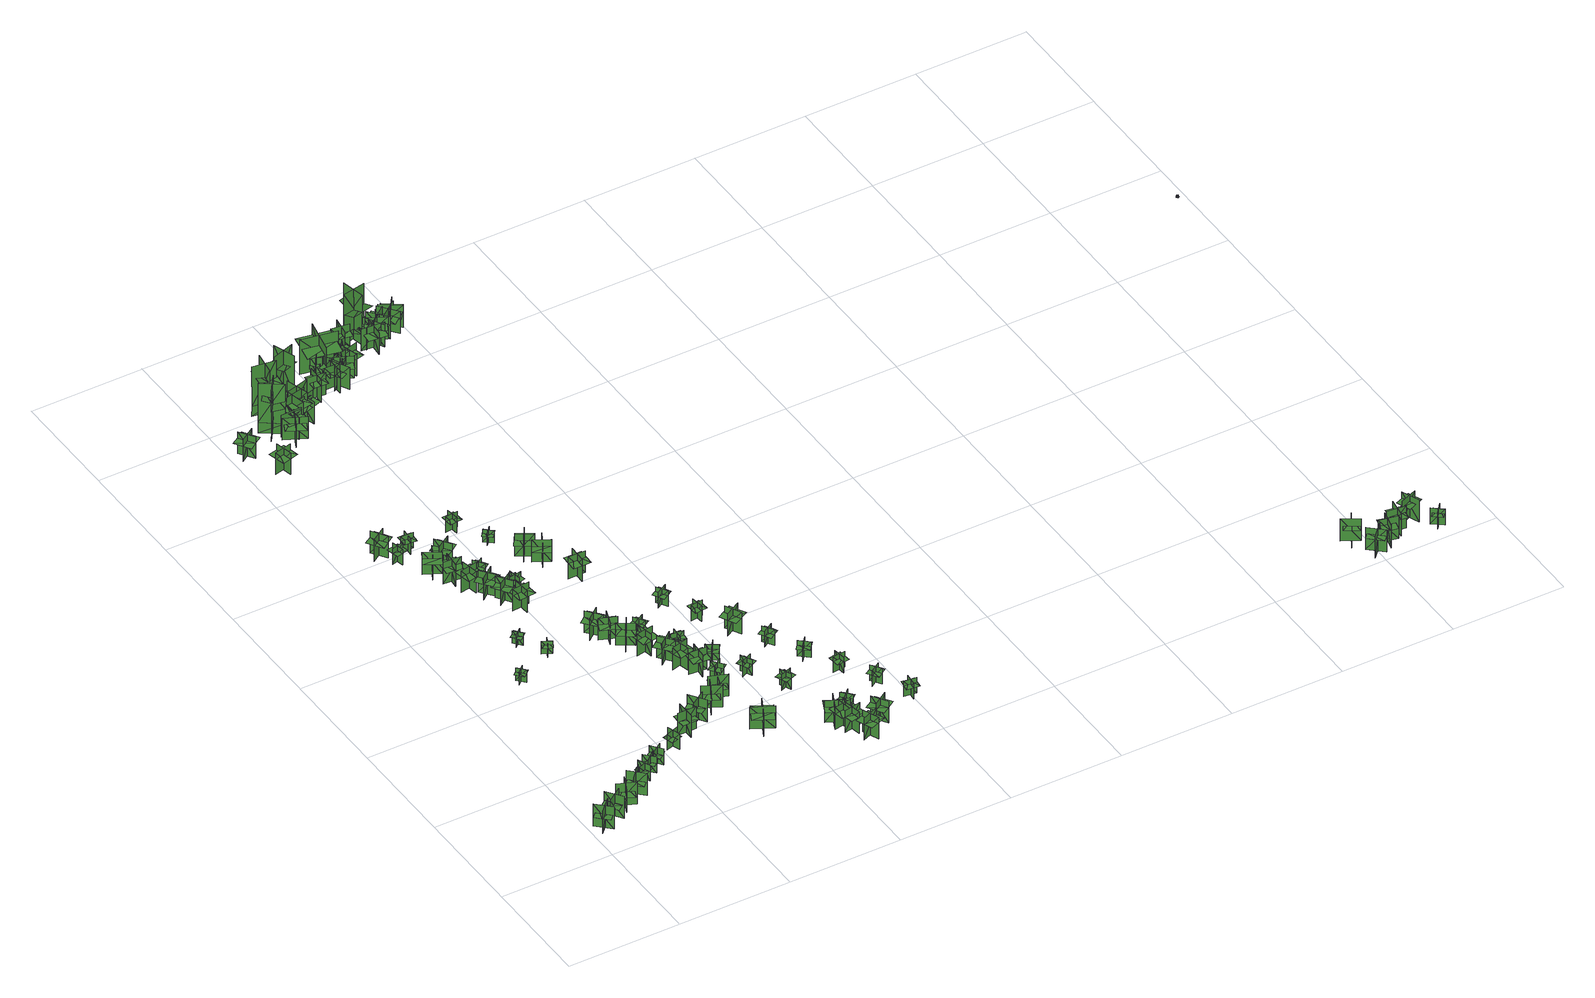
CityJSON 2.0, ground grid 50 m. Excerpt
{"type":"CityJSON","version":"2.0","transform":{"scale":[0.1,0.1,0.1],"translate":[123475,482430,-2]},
"CityObjects":{
"tree1":{"type":"SolitaryVegetationObject","geometry":[{"type":"MultiSurface","lod":"1","boundaries":[[[0,1,2]],[[0,2,3]],[[4,5,6]],[[4,6,7]],[[8,9,10]],[[8,10,11]],[[8,12,13]],[[8,13,9]]]}]},
"tree2":{"type":"SolitaryVegetationObject","geometry":[{"type":"MultiSurface","lod":"1","boundaries":[[[14,15,16]],[[14,16,17]],[[18,19,20]],[[18,20,21]],[[22,23,24]],[[22,24,25]],[[22,26,27]],[[22,27,23]]]}]},
"tree3":{"type":"SolitaryVegetationObject","geometry":[{"type":"MultiSurface","lod":"1","boundaries":[[[28,29,30]],[[28,30,31]],[[32,33,34]],[[32,34,35]],[[36,37,38]],[[36,38,39]],[[36,40,41]],[[36,41,37]]]}]},
"tree4":{"type":"SolitaryVegetationObject","geometry":[{"type":"MultiSurface","lod":"1","boundaries":[[[42,43,44]],[[42,44,45]],[[46,47,48]],[[46,48,49]],[[50,51,52]],[[50,52,53]],[[50,54,55]],[[50,55,51]]]}]},
"tree5":{"type":"SolitaryVegetationObject","geometry":[{"type":"MultiSurface","lod":"1","boundaries":[[[56,57,58]],[[56,58,59]],[[60,61,62]],[[60,62,63]],[[64,65,66]],[[64,66,67]],[[64,68,69]],[[64,69,65]]]}]},
"tree6":{"type":"SolitaryVegetationObject","geometry":[{"type":"MultiSurface","lod":"1","boundaries":[[[70,71,72]],[[70,72,73]],[[74,75,76]],[[74,76,77]],[[78,79,80]],[[78,80,81]],[[78,82,83]],[[78,83,79]]]}]},
"tree7":{"type":"SolitaryVegetationObject","geometry":[{"type":"MultiSurface","lod":"1","boundaries":[[[84,85,86]],[[84,86,87]],[[88,89,90]],[[88,90,91]],[[92,93,94]],[[92,94,95]],[[92,96,97]],[[92,97,93]]]}]},
"tree8":{"type":"SolitaryVegetationObject","geometry":[{"type":"MultiSurface","lod":"1","boundaries":[[[98,99,100]],[[98,100,101]],[[102,103,104]],[[102,104,105]],[[106,107,108]],[[106,108,109]],[[106,109,110]],[[106,110,111]]]}]},
"tree9":{"type":"SolitaryVegetationObject","geometry":[{"type":"MultiSurface","lod":"1","boundaries":[[[112,113,114]],[[112,114,115]],[[116,117,118]],[[116,118,119]],[[120,121,122]],[[120,122,123]],[[120,124,125]],[[120,125,121]]]}]},
"tree10":{"type":"SolitaryVegetationObject","geometry":[{"type":"MultiSurface","lod":"1","boundaries":[[[126,127,128]],[[126,128,129]],[[130,131,132]],[[130,132,133]],[[134,135,136]],[[134,136,137]],[[134,137,138]],[[134,138,139]]]}]},
"tree11":{"type":"SolitaryVegetationObject","geometry":[{"type":"MultiSurface","lod":"1","boundaries":[[[140,141,142]],[[140,142,143]],[[144,145,146]],[[144,146,147]],[[148,149,150]],[[148,150,151]],[[148,151,152]],[[148,152,153]]]}]},
"tree12":{"type":"SolitaryVegetationObject","geometry":[{"type":"MultiSurface","lod":"1","boundaries":[[[154,155,156]],[[154,156,157]],[[158,159,160]],[[158,160,161]],[[162,163,164]],[[162,164,165]],[[162,166,167]],[[162,167,163]]]}]},
"tree13":{"type":"SolitaryVegetationObject","geometry":[{"type":"MultiSurface","lod":"1","boundaries":[[[168,169,170]],[[168,170,171]],[[172,173,174]],[[172,174,175]],[[176,177,178]],[[176,178,179]],[[176,179,180]],[[176,180,181]]]}]},
"tree14":{"type":"SolitaryVegetationObject","geometry":[{"type":"MultiSurface","lod":"1","boundaries":[[[182,183,184]],[[182,184,185]],[[186,187,188]],[[186,188,189]],[[190,191,192]],[[190,192,193]],[[190,193,194]],[[190,194,195]]]}]},
"tree15":{"type":"SolitaryVegetationObject","geometry":[{"type":"MultiSurface","lod":"1","boundaries":[[[196,197,198]],[[196,198,199]],[[200,201,202]],[[200,202,203]],[[204,205,206]],[[204,206,207]],[[204,207,208]],[[204,208,209]]]}]},
"tree16":{"type":"SolitaryVegetationObject","geometry":[{"type":"MultiSurface","lod":"1","boundaries":[[[210,211,212]],[[210,212,213]],[[214,215,216]],[[214,216,217]],[[218,219,220]],[[218,220,221]],[[218,221,222]],[[218,222,223]]]}]},
"tree17":{"type":"SolitaryVegetationObject","geometry":[{"type":"MultiSurface","lod":"1","boundaries":[[[224,225,226]],[[224,226,227]],[[228,229,230]],[[228,230,231]],[[232,233,234]],[[232,234,235]],[[232,236,237]],[[232,237,233]]]}]},
"tree18":{"type":"SolitaryVegetationObject","geometry":[{"type":"MultiSurface","lod":"1","boundaries":[[[238,239,240]],[[238,240,241]],[[242,243,244]],[[242,244,245]],[[246,247,248]],[[246,248,249]],[[246,249,250]],[[246,250,251]]]}]},
"tree19":{"type":"SolitaryVegetationObject","geometry":[{"type":"MultiSurface","lod":"1","boundaries":[[[252,253,254]],[[252,254,255]],[[256,257,258]],[[256,258,259]],[[260,261,262]],[[260,262,263]],[[260,263,264]],[[260,264,265]]]}]},
"tree20":{"type":"SolitaryVegetationObject","geometry":[{"type":"MultiSurface","lod":"1","boundaries":[[[266,267,268]],[[266,268,269]],[[270,271,272]],[[270,272,273]],[[274,275,276]],[[274,276,277]],[[274,277,278]],[[274,278,279]]]}]},
"tree21":{"type":"SolitaryVegetationObject","geometry":[{"type":"MultiSurface","lod":"1","boundaries":[[[280,281,282]],[[280,282,283]],[[284,285,286]],[[284,286,287]],[[288,289,290]],[[288,290,291]],[[288,291,292]],[[288,292,293]]]}]},
"tree22":{"type":"SolitaryVegetationObject","geometry":[{"type":"MultiSurface","lod":"1","boundaries":[[[294,295,296]],[[294,296,297]],[[298,299,300]],[[298,300,301]],[[302,303,304]],[[302,304,305]],[[302,305,306]],[[302,306,307]]]}]},
"tree23":{"type":"SolitaryVegetationObject","geometry":[{"type":"MultiSurface","lod":"1","boundaries":[[[308,309,310]],[[308,310,311]],[[312,313,314]],[[312,314,315]],[[316,317,318]],[[316,318,319]],[[316,319,320]],[[316,320,321]]]}]},
"tree24":{"type":"SolitaryVegetationObject","geometry":[{"type":"MultiSurface","lod":"1","boundaries":[[[322,323,324]],[[322,324,325]],[[326,327,328]],[[326,328,329]],[[330,331,332]],[[330,332,333]],[[330,333,334]],[[330,334,335]]]}]},
"tree25":{"type":"SolitaryVegetationObject","geometry":[{"type":"MultiSurface","lod":"1","boundaries":[[[336,337,338]],[[336,338,339]],[[340,341,342]],[[340,342,343]],[[344,345,346]],[[344,346,347]],[[344,347,348]],[[344,348,349]]]}]},
"tree26":{"type":"SolitaryVegetationObject","geometry":[{"type":"MultiSurface","lod":"1","boundaries":[[[350,351,352]],[[350,352,353]],[[354,355,356]],[[354,356,357]],[[358,359,360]],[[358,360,361]],[[358,361,362]],[[358,362,363]]]}]},
"tree27":{"type":"SolitaryVegetationObject","geometry":[{"type":"MultiSurface","lod":"1","boundaries":[[[364,365,366]],[[364,366,367]],[[368,369,370]],[[368,370,371]],[[372,373,374]],[[372,374,375]],[[372,376,377]],[[372,377,373]]]}]},
"tree28":{"type":"SolitaryVegetationObject","geometry":[{"type":"MultiSurface","lod":"1","boundaries":[[[378,379,380]],[[378,380,381]],[[382,383,384]],[[382,384,385]],[[386,387,388]],[[386,388,389]],[[386,389,390]],[[386,390,391]]]}]},
"tree29":{"type":"SolitaryVegetationObject","geometry":[{"type":"MultiSurface","lod":"1","boundaries":[[[392,393,394]],[[392,394,395]],[[396,397,398]],[[396,398,399]],[[400,401,402]],[[400,402,403]],[[400,403,404]],[[400,404,405]]]}]},
"tree30":{"type":"SolitaryVegetationObject","geometry":[{"type":"MultiSurface","lod":"1","boundaries":[[[406,407,408]],[[406,408,409]],[[410,411,412]],[[410,412,413]],[[414,415,416]],[[414,416,417]],[[414,417,418]],[[414,418,419]]]}]},
"tree31":{"type":"SolitaryVegetationObject","geometry":[{"type":"MultiSurface","lod":"1","boundaries":[[[420,421,422]],[[420,422,423]],[[424,425,426]],[[424,426,427]],[[428,429,430]],[[428,430,431]],[[428,431,432]],[[428,432,433]]]}]},
"tree32":{"type":"SolitaryVegetationObject","geometry":[{"type":"MultiSurface","lod":"1","boundaries":[[[434,435,436]],[[434,436,437]],[[438,439,440]],[[438,440,441]],[[442,443,444]],[[442,444,445]],[[442,446,447]],[[442,447,443]]]}]},
"tree33":{"type":"SolitaryVegetationObject","geometry":[{"type":"MultiSurface","lod":"1","boundaries":[[[448,449,450]],[[448,450,451]],[[452,453,454]],[[452,454,455]],[[456,457,458]],[[456,458,459]],[[456,459,460]],[[456,460,461]]]}]},
"tree34":{"type":"SolitaryVegetationObject","geometry":[{"type":"MultiSurface","lod":"1","boundaries":[[[462,463,464]],[[462,464,465]],[[466,467,468]],[[466,468,469]],[[470,471,472]],[[470,472,473]],[[470,473,474]],[[470,474,475]]]}]},
"tree35":{"type":"SolitaryVegetationObject","geometry":[{"type":"MultiSurface","lod":"1","boundaries":[[[476,477,478]],[[476,478,479]],[[480,481,482]],[[480,482,483]],[[484,485,486]],[[484,486,487]],[[484,487,488]],[[484,488,489]]]}]},
"tree36":{"type":"SolitaryVegetationObject","geometry":[{"type":"MultiSurface","lod":"1","boundaries":[[[490,491,492]],[[490,492,493]],[[494,495,496]],[[494,496,497]],[[498,499,500]],[[498,500,501]],[[498,501,502]],[[498,502,503]]]}]},
"tree37":{"type":"SolitaryVegetationObject","geometry":[{"type":"MultiSurface","lod":"1","boundaries":[[[504,505,506]],[[504,506,507]],[[508,509,510]],[[508,510,511]],[[512,513,509]],[[512,509,508]],[[514,515,505]],[[514,505,504]],[[516,517,518]],[[516,518,519]],[[520,521,522]],[[520,522,523]]]}]},
"tree38":{"type":"SolitaryVegetationObject","geometry":[{"type":"MultiSurface","lod":"1","boundaries":[[[524,525,526]],[[524,526,527]],[[528,529,530]],[[528,530,531]],[[532,533,534]],[[532,534,535]],[[532,535,536]],[[532,536,537]]]}]},
"tree39":{"type":"SolitaryVegetationObject","geometry":[{"type":"MultiSurface","lod":"1","boundaries":[[[538,539,540]],[[538,540,541]],[[542,543,544]],[[542,544,545]],[[546,547,548]],[[546,548,549]],[[546,549,550]],[[546,550,551]]]}]},
"tree40":{"type":"SolitaryVegetationObject","geometry":[{"type":"MultiSurface","lod":"1","boundaries":[[[552,553,554]],[[552,554,555]],[[556,557,558]],[[556,558,559]],[[560,561,562]],[[560,562,563]],[[560,563,564]],[[560,564,565]]]}]},
"tree41":{"type":"SolitaryVegetationObject","geometry":[{"type":"MultiSurface","lod":"1","boundaries":[[[566,567,568]],[[566,568,569]],[[570,571,572]],[[570,572,573]],[[574,575,576]],[[574,576,577]],[[574,577,578]],[[574,578,579]]]}]},
"tree42":{"type":"SolitaryVegetationObject","geometry":[{"type":"MultiSurface","lod":"1","boundaries":[[[580,581,582]],[[580,582,583]],[[584,585,586]],[[584,586,587]],[[588,589,590]],[[588,590,591]],[[588,591,592]],[[588,592,593]]]}]},
"tree43":{"type":"SolitaryVegetationObject","geometry":[{"type":"MultiSurface","lod":"1","boundaries":[[[594,595,596]],[[594,596,597]],[[598,599,600]],[[598,600,601]],[[602,603,604]],[[602,604,605]],[[602,605,606]],[[602,606,607]]]}]},
"tree44":{"type":"SolitaryVegetationObject","geometry":[{"type":"MultiSurface","lod":"1","boundaries":[[[608,609,610]],[[608,610,611]],[[612,613,614]],[[612,614,615]],[[616,617,618]],[[616,618,619]],[[616,619,620]],[[616,620,621]]]}]},
"tree45":{"type":"SolitaryVegetationObject","geometry":[{"type":"MultiSurface","lod":"1","boundaries":[[[622,623,624]],[[622,624,625]],[[626,627,628]],[[626,628,629]],[[630,631,627]],[[630,627,626]],[[632,633,623]],[[632,623,622]],[[634,635,636]],[[634,636,637]],[[638,639,640]],[[638,640,641]]]}]},
"tree46":{"type":"SolitaryVegetationObject","geometry":[{"type":"MultiSurface","lod":"1","boundaries":[[[642,643,644]],[[642,644,645]],[[646,647,648]],[[646,648,649]],[[650,651,652]],[[650,652,653]],[[650,653,654]],[[650,654,655]]]}]},
"tree47":{"type":"SolitaryVegetationObject","geometry":[{"type":"MultiSurface","lod":"1","boundaries":[[[656,657,658]],[[656,658,659]],[[660,661,662]],[[660,662,663]],[[664,665,666]],[[664,666,667]],[[664,667,668]],[[664,668,669]]]}]},
"tree48":{"type":"SolitaryVegetationObject","geometry":[{"type":"MultiSurface","lod":"1","boundaries":[[[670,671,672]],[[670,672,673]],[[674,675,676]],[[674,676,677]],[[678,679,680]],[[678,680,681]],[[678,681,682]],[[678,682,683]]]}]},
"tree49":{"type":"SolitaryVegetationObject","geometry":[{"type":"MultiSurface","lod":"1","boundaries":[[[684,685,686]],[[684,686,687]],[[688,689,690]],[[688,690,691]],[[692,693,694]],[[692,694,695]],[[692,695,696]],[[692,696,697]]]}]},
"tree50":{"type":"SolitaryVegetationObject","geometry":[{"type":"MultiSurface","lod":"1","boundaries":[[[698,699,700]],[[698,700,701]],[[702,703,704]],[[702,704,705]],[[706,707,708]],[[706,708,709]],[[706,709,710]],[[706,710,711]]]}]},
"tree51":{"type":"SolitaryVegetationObject","geometry":[{"type":"MultiSurface","lod":"1","boundaries":[[[712,713,714]],[[712,714,715]],[[716,717,718]],[[716,718,719]],[[720,721,722]],[[720,722,723]],[[720,723,724]],[[720,724,725]]]}]},
"tree52":{"type":"SolitaryVegetationObject","geometry":[{"type":"MultiSurface","lod":"1","boundaries":[[[726,727,728]],[[726,728,729]],[[730,731,732]],[[730,732,733]],[[734,735,736]],[[734,736,737]],[[734,737,738]],[[734,738,739]]]}]},
"tree53":{"type":"SolitaryVegetationObject","geometry":[{"type":"MultiSurface","lod":"1","boundaries":[[[740,741,742]],[[740,742,743]],[[744,745,746]],[[744,746,747]],[[748,749,750]],[[748,750,751]],[[748,751,752]],[[748,752,753]]]}]},
"tree54":{"type":"SolitaryVegetationObject","geometry":[{"type":"MultiSurface","lod":"1","boundaries":[[[754,755,756]],[[754,756,757]],[[758,759,760]],[[758,760,761]],[[762,763,764]],[[762,764,765]],[[762,765,766]],[[762,766,767]]]}]},
"tree55":{"type":"SolitaryVegetationObject","geometry":[{"type":"MultiSurface","lod":"1","boundaries":[[[768,769,770]],[[768,770,771]],[[772,773,774]],[[772,774,775]],[[776,777,778]],[[776,778,779]],[[776,779,780]],[[776,780,781]]]}]},
"tree56":{"type":"SolitaryVegetationObject","geometry":[{"type":"MultiSurface","lod":"1","boundaries":[[[782,783,784]],[[782,784,785]],[[786,787,788]],[[786,788,789]],[[790,791,792]],[[790,792,793]],[[790,793,794]],[[790,794,795]]]}]},
"tree57":{"type":"SolitaryVegetationObject","geometry":[{"type":"MultiSurface","lod":"1","boundaries":[[[796,797,798]],[[796,798,799]],[[800,801,802]],[[800,802,803]],[[804,805,806]],[[804,806,807]],[[804,807,808]],[[804,808,809]]]}]},
"tree58":{"type":"SolitaryVegetationObject","geometry":[{"type":"MultiSurface","lod":"1","boundaries":[[[810,811,812]],[[810,812,813]],[[814,815,816]],[[814,816,817]],[[818,819,820]],[[818,820,821]],[[818,821,822]],[[818,822,823]]]}]},
"tree59":{"type":"SolitaryVegetationObject","geometry":[{"type":"MultiSurface","lod":"1","boundaries":[[[824,825,826]],[[824,826,827]],[[828,829,830]],[[828,830,831]],[[832,833,834]],[[832,834,835]],[[832,835,836]],[[832,836,837]]]}]},
"tree60":{"type":"SolitaryVegetationObject","geometry":[{"type":"MultiSurface","lod":"1","boundaries":[[[838,839,840]],[[838,840,841]],[[842,843,844]],[[842,844,845]],[[846,847,843]],[[846,843,842]],[[848,849,839]],[[848,839,838]],[[850,851,852]],[[850,852,853]],[[854,855,856]],[[854,856,857]]]}]},
"tree61":{"type":"SolitaryVegetationObject","geometry":[{"type":"MultiSurface","lod":"1","boundaries":[[[858,859,860]],[[858,860,861]],[[862,863,864]],[[862,864,865]],[[866,867,868]],[[866,868,869]],[[866,869,870]],[[866,870,871]]]}]},
"tree62":{"type":"SolitaryVegetationObject","geometry":[{"type":"MultiSurface","lod":"1","boundaries":[[[872,873,874]],[[872,874,875]],[[876,877,878]],[[876,878,879]],[[880,881,882]],[[880,882,883]],[[880,883,884]],[[880,884,885]]]}]},
"tree63":{"type":"SolitaryVegetationObject","geometry":[{"type":"MultiSurface","lod":"1","boundaries":[[[886,887,888]],[[886,888,889]],[[890,891,892]],[[890,892,893]],[[894,895,896]],[[894,896,897]],[[894,897,898]],[[894,898,899]]]}]},
"tree64":{"type":"SolitaryVegetationObject","geometry":[{"type":"MultiSurface","lod":"1","boundaries":[[[900,901,902]],[[900,902,903]],[[904,905,906]],[[904,906,907]],[[908,909,910]],[[908,910,911]],[[908,911,912]],[[908,912,913]]]}]},
"tree65":{"type":"SolitaryVegetationObject","geometry":[{"type":"MultiSurface","lod":"1","boundaries":[[[914,915,916]],[[914,916,917]],[[918,919,920]],[[918,920,921]],[[922,923,924]],[[922,924,925]],[[922,925,926]],[[922,926,927]]]}]},
"tree66":{"type":"SolitaryVegetationObject","geometry":[{"type":"MultiSurface","lod":"1","boundaries":[[[928,929,930]],[[928,930,931]],[[932,933,934]],[[932,934,935]],[[936,937,938]],[[936,938,939]],[[936,939,940]],[[936,940,941]]]}]},
"tree67":{"type":"SolitaryVegetationObject","geometry":[{"type":"MultiSurface","lod":"1","boundaries":[[[942,943,944]],[[942,944,945]],[[946,947,948]],[[946,948,949]],[[950,951,952]],[[950,952,953]],[[950,954,955]],[[950,955,951]]]}]},
"tree68":{"type":"SolitaryVegetationObject","geometry":[{"type":"MultiSurface","lod":"1","boundaries":[[[956,957,958]],[[956,958,959]],[[960,961,962]],[[960,962,963]],[[964,965,966]],[[964,966,967]],[[964,967,968]],[[964,968,969]]]}]},
"tree69":{"type":"SolitaryVegetationObject","geometry":[{"type":"MultiSurface","lod":"1","boundaries":[[[970,971,972]],[[970,972,973]],[[974,975,976]],[[974,976,977]],[[978,979,980]],[[978,980,981]],[[978,981,982]],[[978,982,983]]]}]},
"tree70":{"type":"SolitaryVegetationObject","geometry":[{"type":"MultiSurface","lod":"1","boundaries":[[[984,985,986]],[[984,986,987]],[[988,989,990]],[[988,990,991]],[[992,993,989]],[[992,989,988]],[[994,995,985]],[[994,985,984]],[[996,997,998]],[[996,998,999]],[[1000,1001,1002]],[[1000,1002,1003]]]}]},
"tree71":{"type":"SolitaryVegetationObject","geometry":[{"type":"MultiSurface","lod":"1","boundaries":[[[1004,1005,1006]],[[1004,1006,1007]],[[1008,1009,1010]],[[1008,1010,1011]],[[1012,1013,1014]],[[1012,1014,1015]],[[1012,1015,1016]],[[1012,1016,1017]]]}]},
"tree72":{"type":"SolitaryVegetationObject","geometry":[{"type":"MultiSurface","lod":"1","boundaries":[[[1018,1019,1020]],[[1018,1020,1021]],[[1022,1023,1024]],[[1022,1024,1025]],[[1026,1027,1028]],[[1026,1028,1029]],[[1026,1029,1030]],[[1026,1030,1031]]]}]},
"tree73":{"type":"SolitaryVegetationObject","geometry":[{"type":"MultiSurface","lod":"1","boundaries":[[[1032,1033,1034]],[[1032,1034,1035]],[[1036,1037,1038]],[[1036,1038,1039]],[[1040,1041,1042]],[[1040,1042,1043]],[[1040,1043,1044]],[[1040,1044,1045]]]}]},
"tree74":{"type":"SolitaryVegetationObject","geometry":[{"type":"MultiSurface","lod":"1","boundaries":[[[1046,1047,1048]],[[1046,1048,1049]],[[1050,1051,1052]],[[1050,1052,1053]],[[1054,1055,1056]],[[1054,1056,1057]],[[1054,1057,1058]],[[1054,1058,1059]]]}]},
"tree75":{"type":"SolitaryVegetationObject","geometry":[{"type":"MultiSurface","lod":"1","boundaries":[[[1060,1061,1062]],[[1060,1062,1063]],[[1064,1065,1066]],[[1064,1066,1067]],[[1068,1069,1070]],[[1068,1070,1071]],[[1068,1071,1072]],[[1068,1072,1073]]]}]},
"tree76":{"type":"SolitaryVegetationObject","geometry":[{"type":"MultiSurface","lod":"1","boundaries":[[[1074,1075,1076]],[[1074,1076,1077]],[[1078,1079,1080]],[[1078,1080,1081]],[[1082,1083,1084]],[[1082,1084,1085]],[[1082,1085,1086]],[[1082,1086,1087]]]}]},
"tree77":{"type":"SolitaryVegetationObject","geometry":[{"type":"MultiSurface","lod":"1","boundaries":[[[1088,1089,1090]],[[1088,1090,1091]],[[1092,1093,1094]],[[1092,1094,1095]],[[1096,1097,1098]],[[1096,1098,1099]],[[1096,1099,1100]],[[1096,1100,1101]]]}]},
"tree78":{"type":"SolitaryVegetationObject","geometry":[{"type":"MultiSurface","lod":"1","boundaries":[[[1102,1103,1104]],[[1102,1104,1105]],[[1106,1107,1108]],[[1106,1108,1109]],[[1110,1111,1112]],[[1110,1112,1113]],[[1110,1113,1114]],[[1110,1114,1115]]]}]},
"tree79":{"type":"SolitaryVegetationObject","geometry":[{"type":"MultiSurface","lod":"1","boundaries":[[[1116,1117,1118]],[[1116,1118,1119]],[[1120,1121,1122]],[[1120,1122,1123]],[[1124,1125,1126]],[[1124,1126,1127]],[[1124,1127,1128]],[[1124,1128,1129]]]}]},
"tree80":{"type":"SolitaryVegetationObject","geometry":[{"type":"MultiSurface","lod":"1","boundaries":[[[1130,1131,1132]],[[1130,1132,1133]],[[1134,1135,1136]],[[1134,1136,1137]],[[1138,1139,1140]],[[1138,1140,1141]],[[1138,1141,1142]],[[1138,1142,1143]]]}]},
"tree81":{"type":"SolitaryVegetationObject","geometry":[{"type":"MultiSurface","lod":"1","boundaries":[[[1144,1145,1146]],[[1144,1146,1147]],[[1148,1149,1150]],[[1148,1150,1151]],[[1152,1153,1154]],[[1152,1154,1155]],[[1152,1155,1156]],[[1152,1156,1157]]]}]},
"tree82":{"type":"SolitaryVegetationObject","geometry":[{"type":"MultiSurface","lod":"1","boundaries":[[[1158,1159,1160]],[[1158,1160,1161]],[[1162,1163,1164]],[[1162,1164,1165]],[[1166,1167,1168]],[[1166,1168,1169]],[[1166,1169,1170]],[[1166,1170,1171]]]}]},
"tree83":{"type":"SolitaryVegetationObject","geometry":[{"type":"MultiSurface","lod":"1","boundaries":[[[1172,1173,1174]],[[1172,1174,1175]],[[1176,1177,1178]],[[1176,1178,1179]],[[1180,1181,1182]],[[1180,1182,1183]],[[1180,1183,1184]],[[1180,1184,1185]]]}]},
"tree84":{"type":"SolitaryVegetationObject","geometry":[{"type":"MultiSurface","lod":"1","boundaries":[[[1186,1187,1188]],[[1186,1188,1189]],[[1190,1191,1192]],[[1190,1192,1193]],[[1194,1195,1191]],[[1194,1191,1190]],[[1196,1197,1187]],[[1196,1187,1186]],[[1198,1199,1200]],[[1198,1200,1201]],[[1202,1203,1204]],[[1202,1204,1205]]]}]},
"tree85":{"type":"SolitaryVegetationObject","geometry":[{"type":"MultiSurface","lod":"1","boundaries":[[[1206,1207,1208]],[[1206,1208,1209]],[[1210,1211,1212]],[[1210,1212,1213]],[[1214,1215,1216]],[[1214,1216,1217]],[[1214,1217,1218]],[[1214,1218,1219]]]}]},
"tree86":{"type":"SolitaryVegetationObject","geometry":[{"type":"MultiSurface","lod":"1","boundaries":[[[1220,1221,1222]],[[1220,1222,1223]],[[1224,1225,1226]],[[1224,1226,1227]],[[1228,1229,1230]],[[1228,1230,1231]],[[1228,1231,1232]],[[1228,1232,1233]]]}]},
"tree87":{"type":"SolitaryVegetationObject","geometry":[{"type":"MultiSurface","lod":"1","boundaries":[[[1234,1235,1236]],[[1234,1236,1237]],[[1238,1239,1240]],[[1238,1240,1241]],[[1242,1243,1244]],[[1242,1244,1245]],[[1242,1245,1246]],[[1242,1246,1247]]]}]},
"tree88":{"type":"SolitaryVegetationObject","geometry":[{"type":"MultiSurface","lod":"1","boundaries":[[[1248,1249,1250]],[[1248,1250,1251]],[[1252,1253,1254]],[[1252,1254,1255]],[[1256,1257,1258]],[[1256,1258,1259]],[[1256,1259,1260]],[[1256,1260,1261]]]}]},
"tree89":{"type":"SolitaryVegetationObject","geometry":[{"type":"MultiSurface","lod":"1","boundaries":[[[1262,1263,1264]],[[1262,1264,1265]],[[1266,1267,1268]],[[1266,1268,1269]],[[1270,1271,1272]],[[1270,1272,1273]],[[1270,1273,1274]],[[1270,1274,1275]]]}]},
"tree90":{"type":"SolitaryVegetationObject","geometry":[{"type":"MultiSurface","lod":"1","boundaries":[[[1276,1277,1278]],[[1276,1278,1279]],[[1280,1281,1282]],[[1280,1282,1283]],[[1284,1285,1286]],[[1284,1286,1287]],[[1284,1287,1288]],[[1284,1288,1289]]]}]},
"tree91":{"type":"SolitaryVegetationObject","geometry":[{"type":"MultiSurface","lod":"1","boundaries":[[[1290,1291,1292]],[[1290,1292,1293]],[[1294,1295,1296]],[[1294,1296,1297]],[[1298,1299,1300]],[[1298,1300,1301]],[[1298,1301,1302]],[[1298,1302,1303]]]}]},
"tree92":{"type":"SolitaryVegetationObject","geometry":[{"type":"MultiSurface","lod":"1","boundaries":[[[1304,1305,1306]],[[1304,1306,1307]],[[1308,1309,1310]],[[1308,1310,1311]],[[1312,1313,1314]],[[1312,1314,1315]],[[1312,1316,1317]],[[1312,1317,1313]]]}]},
"tree93":{"type":"SolitaryVegetationObject","geometry":[{"type":"MultiSurface","lod":"1","boundaries":[[[1318,1319,1320]],[[1318,1320,1321]],[[1322,1323,1324]],[[1322,1324,1325]],[[1326,1327,1328]],[[1326,1328,1329]],[[1326,1330,1331]],[[1326,1331,1327]]]}]},
"tree94":{"type":"SolitaryVegetationObject","geometry":[{"type":"MultiSurface","lod":"1","boundaries":[[[1332,1333,1334]],[[1332,1334,1335]],[[1336,1337,1338]],[[1336,1338,1339]],[[1340,1341,1342]],[[1340,1342,1343]],[[1340,1344,1345]],[[1340,1345,1341]]]}]},
"tree95":{"type":"SolitaryVegetationObject","geometry":[{"type":"MultiSurface","lod":"1","boundaries":[[[1346,1347,1348]],[[1346,1348,1349]],[[1350,1351,1352]],[[1350,1352,1353]],[[1354,1355,1356]],[[1354,1356,1357]],[[1354,1358,1359]],[[1354,1359,1355]]]}]},
"tree96":{"type":"SolitaryVegetationObject","geometry":[{"type":"MultiSurface","lod":"1","boundaries":[[[1360,1361,1362]],[[1360,1362,1363]],[[1364,1365,1366]],[[1364,1366,1367]],[[1368,1369,1370]],[[1368,1370,1371]],[[1368,1372,1373]],[[1368,1373,1369]]]}]},
"tree97":{"type":"SolitaryVegetationObject","geometry":[{"type":"MultiSurface","lod":"1","boundaries":[[[1374,1375,1376]],[[1374,1376,1377]],[[1378,1379,1380]],[[1378,1380,1381]],[[1382,1383,1384]],[[1382,1384,1385]],[[1382,1385,1386]],[[1382,1386,1387]]]}]}
},
"vertices":[
[29,115,21],[87,175,21],[87,175,130],[29,115,130],[81,116,21],[81,116,130],[21,174,130],[21,174,21],[30,121,89],[81,174,89],[56,197,89],[5,144,89],[56,96,89],[106,149,89],
[145,149,23],[96,217,23],[96,217,132],[145,149,132],[153,201,23],[153,201,132],[85,152,132],[85,152,23],[139,151,90],[96,211,90],[69,191,90],[112,131,90],[168,172,90],[125,231,90],
[208,252,23],[173,175,23],[173,175,132],[208,252,132],[158,233,23],[158,233,132],[235,198,132],[235,198,23],[208,246,90],[178,179,90],[210,165,90],[240,232,90],[176,260,90],[146,193,90],
[235,281,23],[296,223,23],[296,223,132],[235,281,132],[237,228,23],[237,228,132],[295,290,132],[295,290,23],[241,280,90],[295,229,90],[318,254,90],[265,305,90],[217,254,90],[270,204,90],
[353,295,21],[328,349,21],[328,349,99],[353,295,99],[366,330,21],[366,330,99],[311,305,99],[311,305,21],[349,297,69],[327,345,69],[305,334,69],[327,287,69],[372,308,69],[350,355,69],
[363,326,21],[408,367,21],[408,367,99],[363,326,99],[401,325,21],[401,325,99],[360,369,99],[360,369,21],[365,330,69],[403,366,69],[387,384,69],[348,348,69],[382,312,69],[420,347,69],
[449,354,21],[414,403,21],[414,403,99],[449,354,99],[455,392,21],[455,392,99],[406,357,99],[406,357,21],[445,356,69],[414,399,69],[394,385,69],[425,342,69],[465,371,69],[435,414,69],
[259,1094,22],[226,1064,22],[226,1064,83],[259,1094,83],[229,1095,22],[259,1062,22],[259,1062,83],[229,1095,83],[229,1095,66],[213,1080,66],[243,1048,66],[259,1062,66],[276,1077,66],[246,1110,66],
[564,441,22],[507,423,22],[507,423,100],[564,441,100],[530,458,22],[530,458,100],[549,401,100],[549,401,22],[561,438,70],[511,422,70],[518,399,70],[568,414,70],[553,462,70],[503,446,70],
[336,1267,22],[370,1296,22],[370,1296,83],[336,1267,83],[366,1265,22],[337,1298,22],[337,1298,83],[366,1265,83],[366,1265,66],[383,1279,66],[354,1313,66],[337,1298,66],[320,1284,66],[349,1250,66],
[438,1164,21],[399,1184,21],[399,1184,83],[438,1164,83],[430,1192,21],[409,1152,21],[409,1152,83],[430,1192,83],[430,1192,66],[410,1202,66],[390,1163,66],[409,1152,66],[429,1142,66],[449,1182,66],
[589,480,21],[673,481,21],[673,481,130],[589,480,130],[627,443,21],[627,443,130],[626,527,130],[626,527,21],[594,483,88],[667,484,88],[667,518,88],[594,517,88],[594,448,88],[668,449,88],
[206,2047,23],[142,2003,23],[142,2003,131],[206,2047,131],[155,2057,23],[199,1993,23],[199,1993,131],[155,2057,131],[155,2057,100],[123,2035,100],[167,1971,100],[199,1993,100],[231,2015,100],[187,2079,100],
[212,1982,23],[225,1928,23],[225,1928,100],[212,1982,100],[193,1951,23],[247,1964,23],[247,1964,100],[193,1951,100],[193,1951,78],[199,1924,78],[253,1937,78],[247,1964,78],[240,1991,78],[186,1978,78],
[278,1791,21],[315,1859,21],[315,1859,129],[278,1791,129],[328,1805,21],[260,1842,21],[260,1842,129],[328,1805,129],[328,1805,99],[346,1839,99],[278,1876,99],[260,1842,99],[241,1808,99],[310,1771,99],
[299,1750,21],[376,1743,21],[376,1743,128],[299,1750,128],[332,1711,21],[339,1788,21],[339,1788,128],[332,1711,128],[332,1711,98],[371,1707,98],[378,1784,98],[339,1788,98],[301,1791,98],[294,1714,98],
[730,493,21],[681,562,21],[681,562,130],[730,493,130],[739,545,21],[739,545,130],[670,497,130],[670,497,21],[724,495,88],[682,556,88],[654,536,88],[696,476,88],[753,516,88],[711,576,88],
[408,1682,20],[331,1668,20],[331,1668,128],[408,1682,128],[365,1712,20],[379,1636,20],[379,1636,128],[365,1712,128],[365,1712,98],[327,1704,98],[341,1628,98],[379,1636,98],[418,1643,98],[403,1719,98],
[315,1998,20],[260,2001,20],[260,2001,97],[315,1998,97],[291,2025,20],[287,1970,20],[287,1970,97],[291,2025,97],[291,2025,76],[263,2027,76],[260,1972,76],[287,1970,76],[315,1968,76],[319,2024,76],
[389,1636,20],[437,1575,20],[437,1575,128],[389,1636,128],[383,1585,20],[444,1633,20],[444,1633,128],[383,1585,128],[383,1585,97],[407,1554,97],[468,1602,97],[444,1633,97],[419,1663,97],[359,1615,97],
[32,2798,18],[96,2842,18],[96,2842,125],[32,2798,125],[83,2788,18],[39,2852,18],[39,2852,125],[83,2788,125],[83,2788,95],[115,2810,95],[71,2874,95],[39,2852,95],[7,2830,95],[51,2766,95],
[421,1521,20],[485,1565,20],[485,1565,127],[421,1521,127],[472,1511,20],[428,1575,20],[428,1575,127],[472,1511,127],[472,1511,97],[504,1533,97],[460,1597,97],[428,1575,97],[396,1553,97],[440,1489,97],
[336,1838,19],[400,1881,19],[400,1881,127],[336,1838,127],[387,1828,19],[343,1892,19],[343,1892,127],[387,1828,127],[387,1828,96],[419,1850,96],[375,1914,96],[343,1892,96],[311,1870,96],[355,1806,96],
[520,1475,19],[443,1468,19],[443,1468,127],[520,1475,127],[480,1508,19],[487,1431,19],[487,1431,127],[480,1508,127],[480,1508,97],[442,1505,97],[449,1427,97],[487,1431,97],[526,1434,97],[519,1511,97],
[173,2682,18],[98,2664,18],[98,2664,125],[173,2682,125],[129,2710,18],[147,2634,18],[147,2634,125],[129,2710,125],[129,2710,95],[91,2701,95],[109,2625,95],[147,2634,95],[185,2643,95],[167,2719,95],
[460,1730,19],[413,1700,19],[413,1700,96],[460,1730,96],[424,1738,19],[454,1691,19],[454,1691,96],[424,1738,96],[424,1738,74],[401,1724,74],[430,1677,74],[454,1691,74],[477,1706,74],[448,1753,74],
[804,596,21],[766,521,21],[766,521,130],[804,596,130],[754,579,21],[754,579,130],[830,541,130],[830,541,21],[805,590,88],[772,524,88],[802,509,88],[836,574,88],[773,606,88],[740,540,88],
[662,1208,19],[603,1158,19],[603,1158,126],[662,1208,126],[611,1213,19],[661,1154,19],[661,1154,126],[611,1213,126],[611,1213,96],[581,1188,96],[631,1129,96],[661,1154,96],[690,1179,96],[640,1238,96],
[492,1572,17],[547,1581,17],[547,1581,94],[492,1572,94],[522,1550,17],[513,1605,17],[513,1605,94],[522,1550,94],[522,1550,73],[550,1555,73],[540,1609,73],[513,1605,73],[486,1600,73],[495,1546,73],
[869,302,21],[915,391,21],[915,391,129],[869,302,129],[937,324,21],[848,370,21],[848,370,129],[937,324,129],[934,326,99],[954,365,99],[872,407,99],[852,368,99],[832,329,99],[913,287,99],
[657,1095,20],[684,1168,20],[684,1168,127],[657,1095,127],[704,1116,20],[632,1143,20],[632,1143,127],[704,1116,127],[704,1116,97],[718,1153,97],[645,1180,97],[632,1143,97],[618,1107,97],[691,1080,97],
[854,639,20],[827,559,20],[827,559,129],[854,639,129],[807,615,20],[807,615,129],[886,588,129],[886,588,20],[855,633,87],[832,563,87],[864,552,87],[887,622,87],[821,644,87],[798,574,87],
[739,1041,20],[674,1083,20],[674,1083,128],[739,1041,128],[728,1091,20],[686,1026,20],[686,1026,128],[728,1091,128],[728,1091,97],[696,1112,97],[654,1047,97],[686,1026,97],[719,1005,97],[761,1070,97],
[757,954,19],[745,1030,19],[745,1030,127],[757,954,127],[788,996,19],[711,983,19],[711,983,127],[788,996,127],[788,996,97],[781,1034,97],[705,1021,97],[711,983,97],[718,945,97],[794,957,97],
[771,936,19],[819,875,19],[819,875,126],[771,936,126],[765,885,19],[826,933,19],[826,933,126],[765,885,126],[765,885,96],[789,854,96],[850,902,96],[826,933,96],[802,963,96],[741,915,96],
[859,858,18],[784,839,18],[784,839,126],[859,858,126],[815,885,18],[834,810,18],[834,810,126],[815,885,126],[815,885,96],[778,875,96],[796,800,96],[834,810,96],[872,819,96],[853,894,96],
[246,2922,76],[185,2838,76],[184,2839,271],[244,2923,271],[168,2910,77],[252,2849,77],[253,2850,271],[169,2911,271],[169,2911,25],[253,2850,25],[244,2923,25],[184,2839,25],[245,2923,171],[184,2839,171],[227,2808,190],[288,2892,190],[192,2850,202],[238,2914,202],[206,2936,213],[160,2873,213],
[861,743,18],[867,820,18],[867,820,126],[861,743,126],[900,776,18],[823,782,18],[823,782,126],[900,776,126],[900,776,95],[903,815,95],[826,820,95],[823,782,95],[820,743,95],[897,737,95],
[529,2024,19],[474,2018,19],[474,2018,96],[529,2024,96],[501,2047,19],[507,1992,19],[507,1992,96],[501,2047,96],[501,2047,74],[473,2044,74],[479,1989,74],[507,1992,74],[534,1995,74],[528,2050,74],
[316,2783,23],[226,2826,23],[226,2826,132],[316,2783,132],[291,2850,23],[248,2759,23],[248,2760,132],[291,2850,132],[290,2846,102],[250,2865,102],[211,2782,102],[250,2763,102],[290,2744,102],[329,2827,102],
[920,684,20],[886,728,20],[886,728,97],[920,684,97],[925,720,20],[881,687,20],[881,687,97],[925,720,97],[925,720,75],[908,742,75],[864,708,75],[881,687,75],[898,665,75],[942,699,75],
[774,1118,17],[801,1070,17],[801,1070,94],[774,1118,94],[763,1083,17],[812,1110,17],[812,1110,94],[763,1083,94],[763,1083,73],[777,1059,73],[825,1086,73],[812,1110,73],[798,1134,73],[750,1107,73],
[231,2843,25],[332,2844,25],[332,2844,133],[231,2843,133],[283,2793,25],[282,2894,25],[282,2894,133],[283,2793,133],[283,2797,103],[327,2798,103],[326,2890,103],[282,2890,103],[238,2889,103],[239,2797,103],
[566,1893,19],[599,1864,19],[599,1864,80],[566,1893,80],[568,1864,19],[597,1897,19],[597,1897,80],[568,1864,80],[568,1864,63],[585,1849,63],[613,1883,63],[597,1897,63],[580,1912,63],[551,1878,63],
[261,3054,79],[247,2951,79],[245,2951,273],[259,3054,273],[198,3006,79],[301,2993,79],[301,2994,273],[198,3007,273],[198,3007,27],[301,2994,27],[259,3054,27],[245,2951,27],[259,3054,174],[246,2951,174],[298,2944,192],[312,3047,192],[248,2965,204],[257,3042,204],[218,3047,215],[209,2970,215],
[871,973,16],[867,918,16],[867,918,93],[871,973,93],[843,949,16],[898,945,16],[898,945,93],[843,949,93],[843,949,72],[841,921,72],[896,918,72],[898,945,72],[900,973,72],[845,977,72],
[373,2908,28],[247,2880,28],[247,2880,167],[373,2908,167],[295,2957,28],[323,2831,28],[323,2831,167],[295,2957,167],[296,2951,128],[241,2939,128],[267,2824,128],[322,2836,128],[377,2848,128],[351,2964,128],
[628,1758,17],[694,1716,17],[694,1716,125],[628,1758,125],[639,1708,17],[681,1773,17],[681,1773,125],[639,1708,125],[639,1708,95],[672,1687,95],[714,1752,95],[681,1773,95],[649,1794,95],[606,1729,95],
[933,792,16],[965,837,16],[965,837,93],[933,792,93],[970,798,16],[924,830,16],[924,830,93],[970,798,93],[970,798,72],[986,821,72],[940,852,72],[924,830,72],[909,807,72],[954,775,72],
[318,2997,29],[286,2948,29],[286,2948,107],[318,2997,107],[282,2989,29],[282,2989,107],[330,2957,107],[330,2957,29],[282,2989,82],[268,2969,82],[307,2943,82],[320,2963,82],[334,2984,82],[295,3009,82],
[682,1640,17],[720,1708,17],[720,1708,125],[682,1640,125],[732,1654,17],[664,1692,17],[664,1692,125],[732,1654,125],[732,1654,94],[751,1688,94],[683,1726,94],[664,1692,94],[645,1658,94],[712,1620,94],
[298,2896,30],[378,2907,30],[378,2907,139],[298,2896,139],[339,2865,30],[339,2865,139],[329,2945,139],[329,2945,30],[339,2865,105],[373,2869,105],[365,2934,105],[331,2929,105],[297,2925,105],[306,2860,105],
[1030,653,16],[1007,703,16],[1007,703,93],[1030,653,93],[1043,687,16],[993,663,16],[993,663,93],[1043,687,93],[1043,687,71],[1031,712,71],[981,688,71],[993,663,71],[1005,638,71],[1055,662,71],
[1117,256,19],[1187,223,19],[1187,223,127],[1117,256,127],[1134,207,19],[1167,277,19],[1167,277,127],[1134,207,127],[1134,207,96],[1170,191,96],[1202,261,96],[1167,277,96],[1132,294,96],[1099,223,96],
[338,2973,30],[367,2873,30],[367,2873,169],[338,2973,169],[305,2915,30],[305,2915,169],[406,2943,169],[406,2943,30],[305,2915,125],[318,2873,125],[398,2896,125],[386,2938,125],[374,2980,125],[293,2956,125],
[808,1529,16],[731,1531,16],[731,1531,124],[808,1529,124],[773,1567,16],[770,1489,16],[770,1489,124],[773,1567,124],[773,1567,93],[734,1568,93],[732,1491,93],[770,1489,93],[809,1488,93],[812,1565,93],
[1205,210,20],[1129,198,20],[1129,198,128],[1205,210,128],[1164,240,20],[1176,164,20],[1176,164,128],[1164,240,128],[1164,240,98],[1126,235,98],[1137,158,98],[1176,164,98],[1214,170,98],[1202,246,98],
[380,2841,30],[350,2936,30],[350,2936,139],[380,2841,139],[412,2905,30],[317,2874,30],[317,2874,139],[412,2905,139],[408,2904,108],[395,2945,108],[307,2917,108],[321,2876,108],[334,2834,108],[422,2862,108],
[1181,204,20],[1195,128,20],[1195,128,128],[1181,204,128],[1152,161,20],[1228,175,20],[1228,175,128],[1152,161,128],[1152,161,98],[1159,123,98],[1235,137,98],[1228,175,98],[1221,214,98],[1145,199,98],
[302,3014,80],[400,3046,80],[400,3045,275],[302,3012,275],[371,2978,80],[339,3077,80],[338,3076,275],[371,2978,275],[371,2978,28],[338,3076,28],[302,3012,28],[400,3045,28],[302,3013,175],[400,3045,175],[383,3096,194],[285,3063,194],[387,3041,206],[313,3016,206],[326,2979,216],[399,3004,216],
[1213,130,21],[1242,58,21],[1242,58,128],[1213,130,128],[1192,83,21],[1264,112,21],[1264,112,128],[1192,83,128],[1192,83,98],[1206,47,98],[1279,76,98],[1264,112,98],[1250,148,98],[1178,119,98],
[1081,515,15],[1132,535,15],[1132,535,92],[1081,515,92],[1115,500,15],[1094,551,15],[1094,551,92],[1115,500,92],[1115,500,70],[1140,510,70],[1120,562,70],[1094,551,70],[1068,541,70],[1089,490,70],
[945,1230,17],[972,1182,17],[972,1182,94],[945,1230,94],[935,1194,17],[983,1222,17],[983,1222,94],[935,1194,94],[935,1194,72],[948,1170,72],[996,1198,72],[983,1222,72],[969,1246,72],[921,1218,72],
[1253,307,16],[1213,268,16],[1213,268,93],[1253,307,93],[1216,307,16],[1255,268,16],[1255,268,93],[1216,307,93],[1216,307,72],[1196,288,72],[1235,249,72],[1255,268,72],[1274,287,72],[1236,327,72],
[1057,1067,18],[1002,1061,18],[1002,1061,95],[1057,1067,95],[1028,1090,18],[1034,1035,18],[1034,1035,95],[1028,1090,95],[1028,1090,73],[1001,1087,73],[1006,1032,73],[1034,1035,73],[1062,1038,73],[1056,1093,73],
[1278,138,17],[1343,180,17],[1343,180,125],[1278,138,125],[1328,127,17],[1286,192,17],[1286,192,125],[1328,127,125],[1328,127,95],[1361,148,95],[1318,213,95],[1286,192,95],[1253,171,95],[1296,106,95],
[478,3025,27],[473,2943,27],[473,2943,137],[478,3025,137],[429,2982,27],[512,2976,27],[512,2976,137],[429,2982,137],[478,3018,109],[473,2943,109],[505,2940,109],[510,3016,109],[445,3020,109],[440,2945,109],
[1092,959,16],[1129,891,16],[1129,891,124],[1092,959,124],[1077,910,16],[1145,947,16],[1145,947,124],[1077,910,124],[1077,910,93],[1095,876,93],[1163,913,93],[1145,947,93],[1127,981,93],[1059,944,93],
[1170,810,17],[1199,763,17],[1199,763,94],[1170,810,94],[1162,775,17],[1209,804,17],[1209,804,94],[1162,775,94],[1162,775,72],[1176,751,72],[1223,780,72],[1209,804,72],[1194,827,72],[1147,798,72],
[515,3054,48],[540,3092,48],[540,3092,134],[516,3054,134],[548,3061,49],[511,3086,49],[510,3086,134],[548,3061,134],[548,3061,26],[510,3086,26],[516,3054,26],[540,3092,26],[515,3054,90],[540,3092,90],[521,3105,98],[496,3067,98],[537,3087,103],[518,3058,103],[533,3049,108],[551,3077,108],
[1277,667,16],[1242,624,16],[1242,624,93],[1277,667,93],[1241,664,16],[1283,628,16],[1283,628,93],[1241,664,93],[1241,664,72],[1223,643,72],[1265,607,72],[1283,628,72],[1301,649,72],[1258,685,72],
[602,3000,27],[521,3000,27],[521,3000,135],[602,3000,135],[565,3037,27],[565,3037,135],[566,2955,135],[566,2955,27],[565,3037,101],[531,3036,101],[531,2971,101],[565,2972,101],[599,2972,101],[599,3037,101],
[569,3026,28],[607,2954,28],[607,2954,136],[569,3026,136],[554,2976,28],[554,2976,136],[626,3014,136],[626,3014,28],[554,2976,102],[570,2946,102],[627,2976,102],[611,3006,102],[596,3036,102],[538,3006,102],
[559,3068,25],[596,2996,25],[596,2996,134],[559,3068,134],[543,3018,25],[543,3018,134],[615,3056,134],[615,3056,25],[543,3018,99],[559,2988,99],[617,3018,99],[601,3048,99],[585,3078,99],[528,3048,99],
[1340,482,16],[1333,537,16],[1333,537,93],[1340,482,93],[1363,511,16],[1308,505,16],[1308,505,93],[1363,511,93],[1363,511,72],[1360,539,72],[1305,532,72],[1308,505,72],[1311,477,72],[1366,484,72],
[557,3045,22],[587,3200,22],[587,3200,192],[557,3045,192],[650,3109,22],[495,3139,22],[495,3139,192],[650,3109,192],[643,3110,145],[656,3178,145],[514,3205,145],[501,3137,145],[489,3070,145],[631,3043,145],
[594,2981,26],[636,3072,26],[636,3072,135],[594,2981,135],[661,3006,26],[570,3048,26],[570,3048,135],[661,3006,135],[657,3008,105],[675,3048,105],[592,3086,105],[573,3046,105],[555,3006,105],[639,2968,105],
[1437,383,17],[1391,351,17],[1391,351,94],[1437,383,94],[1401,389,17],[1432,344,17],[1432,344,94],[1401,389,94],[1401,389,72],[1378,374,72],[1409,328,72],[1432,344,72],[1455,360,72],[1423,405,72],
[661,3073,24],[561,3076,24],[561,3076,132],[661,3073,132],[611,3124,24],[608,3024,24],[608,3024,132],[611,3124,132],[611,3120,102],[567,3121,102],[565,3029,102],[608,3028,102],[652,3027,102],[655,3119,102],
[610,3108,25],[661,3045,25],[661,3045,134],[610,3108,134],[605,3056,25],[605,3056,134],[668,3107,134],[668,3107,25],[605,3056,100],[626,3030,100],[677,3071,100],[655,3097,100],[634,3124,100],[584,3083,100],
[1517,229,17],[1462,236,17],[1462,236,93],[1517,229,93],[1495,258,17],[1488,204,17],[1488,204,93],[1495,258,93],[1495,258,72],[1467,262,72],[1460,207,72],[1488,204,72],[1515,200,72],[1522,255,72],
[710,3073,26],[613,3047,26],[613,3047,135],[710,3073,135],[648,3108,26],[674,3011,26],[674,3011,135],[648,3108,135],[649,3104,105],[607,3093,105],[630,3004,105],[673,3015,105],[715,3026,105],[691,3115,105],
[707,3153,26],[718,3233,26],[718,3233,135],[707,3153,135],[748,3185,26],[748,3185,135],[668,3195,135],[668,3195,26],[748,3185,101],[753,3218,101],[688,3227,101],[684,3193,101],[679,3159,101],[744,3151,101],
[832,3218,82],[731,3197,82],[730,3198,277],[832,3220,277],[767,3261,83],[788,3160,83],[789,3160,277],[768,3261,277],[768,3261,31],[789,3160,31],[832,3220,31],[730,3198,31],[832,3219,177],[731,3198,177],[742,3146,196],[843,3168,196],[744,3201,208],[820,3217,208],[812,3256,219],[736,3239,219],
[766,3127,32],[866,3118,32],[866,3118,140],[766,3127,140],[813,3073,32],[822,3173,32],[822,3173,140],[813,3073,140],[813,3077,110],[857,3073,110],[865,3165,110],[821,3169,110],[778,3172,110],[770,3081,110],
[787,3123,32],[876,3170,32],[876,3170,140],[787,3123,140],[856,3103,32],[809,3191,32],[809,3191,140],[856,3103,140],[854,3106,110],[893,3126,110],[850,3208,110],[811,3188,110],[772,3168,110],[815,3086,110],
[806,3185,33],[894,3137,33],[894,3137,141],[806,3185,141],[827,3117,33],[875,3204,33],[875,3204,141],[827,3117,141],[829,3120,111],[867,3099,111],[912,3180,111],[873,3201,111],[835,3222,111],[790,3141,111],
[900,3133,32],[837,3211,32],[837,3211,141],[900,3133,141],[907,3204,32],[829,3141,32],[829,3141,141],[907,3204,141],[904,3201,110],[876,3235,110],[805,3178,110],[832,3144,110],[860,3109,110],[931,3167,110],
[961,3213,31],[882,3152,31],[882,3152,140],[961,3213,140],[890,3221,31],[951,3142,31],[951,3142,140],[890,3221,140],[892,3218,109],[858,3191,109],[914,3118,109],[949,3145,109],[983,3172,109],[927,3245,109],
[899,3226,30],[981,3169,30],[981,3169,139],[899,3226,139],[912,3156,30],[970,3238,30],[970,3238,139],[912,3156,139],[915,3159,108],[951,3134,108],[1004,3209,108],[968,3234,108],[932,3260,108],[879,3184,108],
[3474,141,15],[3404,183,15],[3404,183,123],[3474,141,123],[3461,192,15],[3461,192,123],[3420,122,123],[3420,122,15],[3461,192,89],[3432,209,89],[3399,153,89],[3428,136,89],[3457,118,89],[3490,174,89],
[3462,87,14],[3522,31,14],[3522,31,123],[3462,87,123],[3465,22,14],[3521,82,14],[3521,82,123],[3465,22,123],[3467,83,95],[3522,31,95],[3545,55,95],[3490,106,95],[3445,59,95],[3500,7,95],
[3552,47,12],[3571,127,12],[3571,127,122],[3552,47,122],[3608,81,12],[3527,100,12],[3527,100,122],[3608,81,122],[3554,53,94],[3571,127,94],[3540,135,94],[3522,61,94],[3586,46,94],[3603,119,94],
[3634,171,12],[3624,89,12],[3624,89,121],[3634,171,121],[3583,130,12],[3665,121,12],[3665,121,121],[3583,130,121],[3633,164,93],[3624,89,93],[3656,85,93],[3665,160,93],[3600,168,93],[3592,93,93],
[3668,154,10],[3744,186,10],[3744,186,119],[3668,154,119],[3729,129,10],[3697,206,10],[3697,206,119],[3729,129,119],[3675,156,91],[3744,186,91],[3732,216,91],[3662,187,91],[3687,126,91],[3757,155,91],
[3799,93,18],[3762,47,18],[3762,47,97],[3799,93,97],[3753,88,18],[3799,51,18],[3799,51,97],[3753,88,97],[3796,89,76],[3762,47,76],[3781,33,76],[3814,75,76],[3778,104,76],[3744,62,76],
[3967,2322,10],[3975,2322,10],[3975,2332,10],[3967,2332,10],[3971,2322,14],[3971,2322,6],[3971,2332,6],[3971,2332,14],[3971,2329,14],[3975,2329,14],[3975,2329,6],[3971,2329,6],[3967,2329,6],[3967,2329,14]
]}
